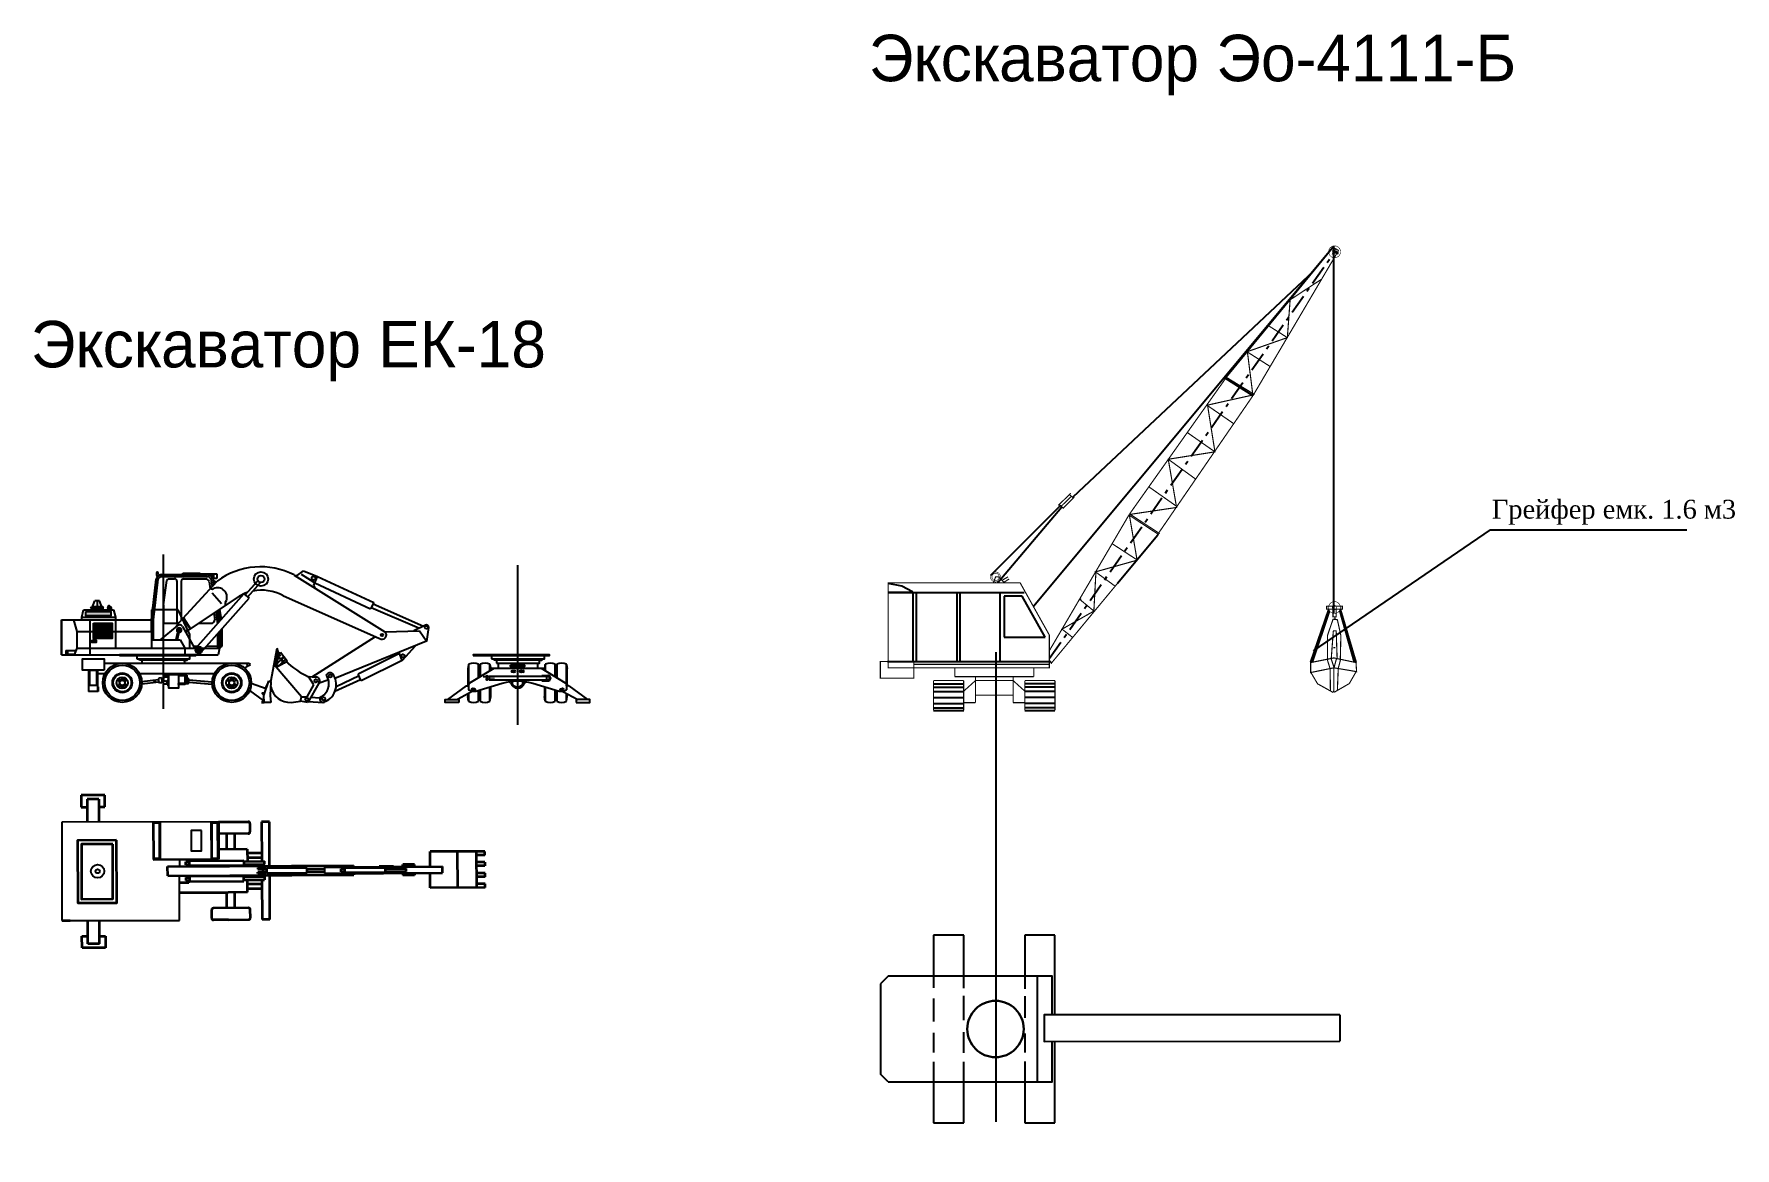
# Model space of a CAD drawing. Header units: millimetres. Extents: x 335.7 to 429.4, y 99.9 to 132.3.
# Drawn here: x 385.89 to 429.37, y 99.92 to 128.38 of the extents above; entities that cross this region are included whole.
import ezdxf

# ---------------------------------------------------------------- set-up
doc = ezdxf.new("R2010")
doc.units = ezdxf.units.MM
for name, pattern in [('ACAD_ISO02W100', [15, 12, -3]), ('ACAD_ISO03W100', [30, 12, -18]), ('CENTER', [1.6, 0.5, -0.15, 0, -0.15, 0.5, -0.15, 0, -0.15]), ('DASHED2', [9.525, 6.35, -3.175])]:
    doc.linetypes.add(name, pattern=pattern)
for name, color, linetype in [('1', 6, 'Continuous'), ('CENTER', 1, 'CENTER'), ('NABEREJNAJA', 7, 'Continuous'), ('ПОС', 7, 'Continuous')]:
    doc.layers.add(name, color=color, linetype=linetype)
doc.styles.add('STYLE1', font='TIMES.TTF', dxfattribs={"height": 1.5})

msp = doc.modelspace()

# ---------------------------------------------------------------- hatches: boundary and pattern name
for points in [[(387.22, 113.633), (387.86, 113.633), (387.86, 113.514), (387.22, 113.514)], [(387.338, 113.721), (387.681, 113.721), (387.654, 113.745), (387.364, 113.745)], [(387.808, 113.671), (387.779, 113.723), (387.802, 113.785), (387.865, 113.734), (387.865, 113.671)], [(389.577, 113.165), (389.518, 112.907), (389.559, 112.907), (389.613, 113.149)]]:
    msp.add_hatch(color=256).paths.add_polyline_path(points)
h = msp.add_hatch(color=256)
edge = h.paths.add_edge_path()
edge.add_arc((389.603, 113.153), 0.0847, 0, 360)
h = msp.add_hatch(color=256)
edge = h.paths.add_edge_path()
edge.add_arc((390.103, 112.645), 0.0847, 0, 360)

# ---------------------------------------------------------------- linework, layer by layer
at = {"color": 0}
for p, q in [((419.09, 122.93), (411.439, 113.755)), ((419.084, 122.868), (419.224, 122.777)), ((418.597, 122.322), (412.446, 116.548)), ((417.054, 119.141), (416.337, 119.587)), ((410.351, 114.56), (412.119, 116.325)), ((412.164, 116.296), (410.526, 114.36)), ((414.617, 115.577), (413.589, 114.347)), ((408.078, 114.272), (407.723, 114.343)), ((407.723, 114.111), (411.206, 114.111)), ((408.362, 114.111), (407.723, 114.111)), ((408.345, 114.129), (408.078, 114.272)), ((408.362, 113.934), (408.362, 114.111)), ((408.362, 112.368), (408.362, 113.934)), ((408.451, 112.351), (408.451, 114.094)), ((409.482, 114.129), (409.482, 112.351)), ((409.566, 112.337), (409.566, 114.11)), ((410.584, 114.111), (410.584, 112.368)), ((410.691, 114.023), (410.691, 112.973)), ((411.153, 114.023), (410.691, 114.023)), ((411.739, 112.973), (411.153, 114.023)), ((410.691, 112.973), (411.739, 112.973)), ((407.705, 112.351), (411.884, 112.351)), ((411.894, 112.341), (411.865, 112.322)), ((408.887, 111.782), (409.656, 111.782)), ((411.989, 111.782), (411.22, 111.782)), ((408.887, 111.698), (409.656, 111.698)), ((408.887, 111.582), (409.656, 111.582)), ((408.887, 111.432), (409.656, 111.432)), ((411.989, 111.698), (411.22, 111.698)), ((411.989, 111.582), (411.22, 111.582)), ((411.989, 111.432), (411.22, 111.432)), ((408.887, 111.282), (409.656, 111.282)), ((408.887, 111.165), (409.656, 111.165)), ((411.989, 111.282), (411.22, 111.282)), ((411.989, 111.165), (411.22, 111.165))]:
    msp.add_line(p, q, dxfattribs=at)
for p, q in [((419.121, 113.579), (419.121, 122.97)), ((388.899, 113.419), (389.019, 114.451)), ((388.899, 113.419), (389.019, 114.451)), ((388.949, 113.413), (389.069, 114.456)), ((389.149, 114.521), (390.334, 114.52)), ((389.15, 114.571), (390.331, 114.571)), ((389.199, 113.803), (389.292, 114.425)), ((389.33, 114.465), (389.487, 114.465)), ((389.543, 114.41), (389.545, 113.348)), ((389.603, 113.352), (390.576, 114.403)), ((389.666, 113.416), (389.666, 114.419)), ((389.696, 114.605), (390.138, 114.605)), ((389.696, 114.571), (389.696, 114.605)), ((389.714, 114.462), (390.281, 114.462)), ((390.138, 114.605), (390.138, 114.571)), ((390.138, 114.588), (390.57, 114.588)), ((390.325, 114.588), (390.325, 114.571)), ((390.35, 114.588), (390.35, 114.569)), ((390.371, 114.391), (390.397, 114.21)), ((390.381, 114.588), (390.381, 114.56)), ((390.415, 114.461), (390.444, 114.261)), ((390.417, 114.588), (390.417, 114.538)), ((390.451, 114.588), (390.45, 114.5)), ((390.57, 114.471), (390.464, 114.471)), ((390.464, 114.471), (390.487, 114.307)), ((390.544, 114.38), (390.469, 114.435)), ((390.533, 114.373), (390.471, 114.422)), ((390.487, 114.471), (390.487, 114.588)), ((390.535, 114.359), (390.533, 114.373)), ((390.545, 114.37), (390.544, 114.38)), ((390.57, 114.588), (390.57, 114.471)), ((391.287, 114.051), (391.614, 114.415)), ((391.353, 113.999), (391.685, 114.369)), ((392.54, 114.561), (392.623, 114.549)), ((392.54, 114.561), (394.862, 113.111)), ((392.623, 114.549), (392.777, 114.671)), ((392.723, 114.583), (393.048, 114.378)), ((392.777, 114.671), (393.138, 114.52)), ((393.049, 114.298), (393.138, 114.52)), ((393.07, 114.362), (394.496, 113.701)), ((393.138, 114.52), (394.579, 113.862)), ((389.805, 113.128), (391.145, 114.024)), ((390.031, 112.694), (391.253, 114.078)), ((390.169, 112.589), (391.389, 113.97)), ((390.397, 114.21), (390.398, 114.209)), ((390.446, 114.11), (390.682, 113.831)), ((391.253, 114.078), (391.389, 113.97)), ((392.254, 114.034), (394.727, 112.942)), ((393.082, 114.223), (393.049, 114.298)), ((387.112, 113.485), (387.159, 113.671)), ((387.112, 113.485), (387.98, 113.485)), ((387.112, 113.419), (387.112, 113.485)), ((387.159, 113.671), (387.926, 113.671)), ((387.338, 113.721), (387.364, 113.745)), ((387.338, 113.721), (387.681, 113.721)), ((387.654, 113.745), (387.364, 113.745)), ((387.385, 113.745), (387.447, 113.903)), ((387.385, 113.721), (387.385, 113.671)), ((387.385, 113.671), (387.628, 113.671)), ((387.566, 113.903), (387.447, 113.903)), ((387.507, 113.903), (387.507, 113.745)), ((387.507, 113.721), (387.507, 113.671)), ((387.628, 113.745), (387.566, 113.903)), ((387.628, 113.671), (387.628, 113.721)), ((387.681, 113.721), (387.654, 113.745)), ((387.802, 113.785), (387.779, 113.723)), ((387.779, 113.723), (387.808, 113.671)), ((387.865, 113.734), (387.802, 113.785)), ((387.865, 113.671), (387.865, 113.734)), ((387.926, 113.671), (387.98, 113.485)), ((387.98, 113.485), (387.98, 113.419)), ((388.899, 113.67), (388.899, 113.419)), ((389.579, 113.67), (388.899, 113.67)), ((389.199, 113.343), (389.199, 113.803)), ((389.875, 113.044), (389.579, 113.67)), ((390.488, 113.583), (390.512, 113.413)), ((390.537, 113.616), (390.58, 113.316)), ((390.583, 113.647), (390.624, 113.365)), ((390.649, 113.575), (390.633, 113.68)), ((390.684, 113.433), (390.646, 113.689)), ((390.671, 113.419), (390.649, 113.575)), ((390.781, 113.78), (390.781, 113.78)), ((394.579, 113.862), (394.495, 113.7)), ((394.513, 113.735), (395.745, 113.205)), ((394.561, 113.827), (395.852, 113.257)), ((386.599, 113.419), (388.899, 113.419)), ((386.599, 113.419), (388.899, 113.419)), ((386.599, 113.419), (386.599, 113.419)), ((386.599, 112.519), (386.599, 113.419)), ((386.599, 113.419), (386.599, 112.519)), ((386.903, 113.419), (386.986, 113.119)), ((386.986, 113.119), (388.899, 113.119)), ((386.986, 113.119), (386.986, 112.696)), ((387.323, 113.419), (387.323, 112.519)), ((387.41, 113.316), (387.889, 113.316)), ((387.41, 113.311), (387.889, 113.311)), ((387.41, 113.296), (387.889, 113.296)), ((387.41, 113.29), (387.889, 113.29)), ((387.41, 113.275), (387.889, 113.275)), ((387.41, 113.269), (387.889, 113.269)), ((387.41, 113.254), (387.889, 113.254)), ((387.41, 113.248), (387.889, 113.248)), ((387.41, 113.233), (387.889, 113.233)), ((387.41, 113.227), (387.889, 113.227)), ((387.41, 113.212), (387.889, 113.212)), ((387.41, 113.206), (387.889, 113.206)), ((387.41, 113.191), (387.889, 113.191)), ((387.41, 113.185), (387.889, 113.185)), ((387.41, 113.17), (387.889, 113.17)), ((387.41, 113.164), (387.889, 113.164)), ((387.41, 113.149), (387.889, 113.149)), ((387.41, 113.141), (387.889, 113.141)), ((387.41, 113.127), (387.889, 113.127)), ((387.41, 113.104), (387.889, 113.104)), ((387.41, 113.098), (387.889, 113.098)), ((387.41, 113.083), (387.889, 113.083)), ((387.41, 113.076), (387.889, 113.076)), ((387.41, 113.061), (387.889, 113.061)), ((387.41, 113.055), (387.889, 113.055)), ((387.415, 113.119), (387.894, 113.119)), ((387.417, 113.119), (387.896, 113.119)), ((387.417, 113.104), (387.889, 113.104)), ((387.98, 113.419), (387.98, 112.695)), ((388.899, 113.419), (388.899, 113.419)), ((388.899, 113.119), (388.899, 113.419)), ((388.899, 113.419), (388.899, 113.419)), ((388.899, 113.119), (388.899, 112.695)), ((388.949, 112.907), (388.949, 113.419)), ((389.123, 112.907), (389.56, 113.265)), ((389.216, 113.33), (389.53, 113.33)), ((389.577, 113.165), (389.518, 112.907)), ((389.603, 113.352), (389.528, 113.239)), ((389.559, 112.907), (389.613, 113.149)), ((389.685, 113.246), (389.992, 112.694)), ((389.704, 113.455), (389.886, 113.182)), ((389.712, 113.463), (389.895, 113.188)), ((389.805, 113.128), (389.75, 113.13)), ((389.875, 112.794), (389.875, 113.044)), ((390.107, 113.33), (390.459, 113.33)), ((390.585, 113.06), (390.585, 112.695)), ((390.635, 113.117), (390.635, 112.695)), ((390.683, 112.754), (390.683, 113.172)), ((390.699, 112.745), (390.699, 113.189)), ((394.862, 113.111), (395.746, 113.137)), ((395.898, 113.279), (395.605, 113.138)), ((395.746, 113.137), (395.937, 112.859)), ((395.937, 112.859), (395.981, 113.22)), ((386.704, 112.629), (386.961, 112.629)), ((386.704, 112.629), (386.704, 112.537)), ((386.748, 112.629), (386.748, 112.537)), ((386.986, 112.696), (386.919, 112.519)), ((386.961, 112.629), (386.961, 112.629)), ((386.961, 112.629), (386.961, 112.629)), ((386.986, 112.696), (389.749, 112.694)), ((387.41, 113.04), (387.889, 113.04)), ((387.41, 113.033), (387.889, 113.033)), ((387.41, 113.018), (387.889, 113.018)), ((387.41, 113.012), (387.889, 113.012)), ((387.41, 112.997), (387.889, 112.997)), ((387.41, 112.991), (387.889, 112.991)), ((387.41, 112.976), (387.889, 112.976)), ((387.41, 112.969), (387.889, 112.969)), ((387.41, 112.954), (387.889, 112.954)), ((387.457, 112.898), (387.457, 112.839)), ((388.899, 112.907), (389.631, 112.907)), ((389.518, 112.907), (389.559, 112.907)), ((389.631, 112.907), (389.749, 112.694)), ((389.749, 112.694), (390.031, 112.694)), ((389.749, 112.694), (389.749, 112.521)), ((389.875, 112.694), (389.875, 112.794)), ((390.069, 112.737), (389.968, 112.737)), ((390.176, 112.695), (390.635, 112.695)), ((390.585, 112.74), (390.301, 112.738)), ((390.635, 112.695), (390.596, 112.519)), ((390.635, 112.717), (390.683, 112.754)), ((390.635, 112.695), (390.699, 112.745)), ((391.945, 111.835), (392.112, 112.694)), ((392.161, 112.517), (392.112, 112.694)), ((393.004, 111.96), (394.625, 112.987)), ((395.928, 112.871), (393.585, 111.919)), ((395.637, 112.743), (395.303, 112.377)), ((386.599, 112.519), (390.596, 112.519)), ((386.704, 112.583), (386.748, 112.583)), ((386.704, 112.537), (386.925, 112.536)), ((387.684, 112.307), (391.355, 112.307)), ((388.588, 112.387), (388.56, 112.416)), ((388.648, 112.387), (388.588, 112.387)), ((389.705, 112.387), (389.748, 112.387)), ((389.748, 112.387), (389.808, 112.387)), ((389.808, 112.387), (389.843, 112.416)), ((391.279, 112.181), (391.366, 112.238)), ((392.729, 111.451), (392.029, 112.264)), ((392.067, 112.328), (392.033, 112.287)), ((392.105, 112.517), (392.067, 112.328)), ((392.074, 112.258), (392.197, 112.591)), ((392.074, 112.258), (392.279, 112.48)), ((392.117, 112.213), (392.074, 112.258)), ((392.143, 112.444), (392.091, 112.445)), ((392.092, 112.589), (392.105, 112.517)), ((392.105, 112.517), (392.172, 112.517)), ((392.117, 112.213), (392.327, 112.414)), ((392.291, 112.305), (392.117, 112.213)), ((392.197, 112.591), (392.36, 112.369)), ((392.36, 112.369), (392.291, 112.305)), ((395.235, 112.553), (394.18, 112.026)), ((395.303, 112.377), (394.257, 111.854)), ((395.303, 112.377), (395.223, 112.585)), ((397.002, 112.279), (396.982, 112.17)), ((397.035, 111.807), (397.659, 112.181)), ((397.252, 112.279), (397.273, 112.17)), ((397.298, 112.279), (397.277, 112.17)), ((397.298, 111.964), (397.298, 112.279)), ((397.548, 112.279), (397.568, 112.17)), ((397.589, 112.181), (398.934, 112.181)), ((397.589, 112.181), (397.589, 112.181)), ((397.652, 112.387), (397.624, 112.416)), ((397.711, 112.387), (397.652, 112.387)), ((397.754, 112.307), (397.754, 112.181)), ((398.764, 112.307), (398.764, 112.181)), ((398.811, 112.387), (398.872, 112.387)), ((398.859, 112.181), (399.471, 111.805)), ((398.872, 112.387), (398.906, 112.416)), ((398.962, 112.279), (398.942, 112.17)), ((398.962, 112.118), (398.962, 112.279)), ((399.212, 112.279), (399.233, 112.17)), ((399.253, 112.279), (399.233, 112.17)), ((399.253, 111.939), (399.253, 112.279)), ((399.503, 112.279), (399.523, 112.17)), ((387.296, 111.584), (387.296, 112.13)), ((387.518, 112.13), (387.518, 111.584)), ((387.518, 112.13), (387.518, 112.047)), ((387.518, 112.047), (387.711, 112.047)), ((388.086, 111.832), (388.023, 111.88)), ((388.087, 111.779), (388.029, 111.724)), ((388.113, 111.864), (388.048, 111.912)), ((388.117, 111.747), (388.059, 111.692)), ((388.127, 111.951), (388.127, 111.871)), ((388.127, 111.742), (388.127, 111.662)), ((388.173, 111.743), (388.172, 111.662)), ((388.173, 111.951), (388.173, 111.871)), ((388.238, 111.923), (388.18, 111.868)), ((388.253, 111.707), (388.191, 111.753)), ((388.269, 111.89), (388.211, 111.835)), ((388.279, 111.739), (388.215, 111.787)), ((388.588, 112.047), (390.509, 112.047)), ((388.648, 111.838), (389.078, 111.892)), ((388.648, 111.78), (389.085, 111.834)), ((388.954, 111.876), (388.961, 111.819)), ((388.979, 111.879), (388.986, 111.821)), ((389.088, 111.933), (389.148, 111.939)), ((389.161, 111.809), (389.1, 111.803)), ((389.148, 111.939), (389.161, 111.809)), ((389.153, 111.891), (389.2, 111.892)), ((389.158, 111.834), (389.201, 111.834)), ((389.2, 111.774), (389.2, 111.892)), ((389.265, 111.775), (389.2, 111.774)), ((389.245, 111.979), (389.245, 112.047)), ((389.29, 111.775), (389.265, 111.775)), ((389.29, 111.979), (389.29, 112.047)), ((389.29, 111.848), (389.29, 111.775)), ((389.391, 112.022), (389.391, 112.047)), ((389.528, 112.047), (389.528, 112.047)), ((389.528, 112.022), (389.528, 112.047)), ((389.587, 112.022), (389.707, 112.022)), ((389.751, 111.789), (389.587, 111.789)), ((389.707, 112.022), (389.707, 111.99)), ((389.751, 111.995), (389.776, 111.995)), ((389.751, 111.99), (389.751, 111.995)), ((389.751, 111.99), (389.751, 111.99)), ((389.751, 111.99), (389.751, 111.99)), ((389.751, 111.99), (389.751, 111.99)), ((389.751, 111.99), (389.751, 111.99)), ((389.751, 111.99), (389.751, 111.789)), ((389.751, 111.786), (389.751, 111.789)), ((389.776, 111.786), (389.751, 111.786)), ((389.776, 111.999), (389.8, 111.999)), ((389.776, 111.995), (389.776, 111.999)), ((389.776, 111.995), (389.776, 111.786)), ((389.776, 111.781), (389.776, 111.786)), ((389.8, 111.781), (389.776, 111.781)), ((389.8, 111.999), (389.8, 111.781)), ((389.8, 111.781), (389.8, 111.924)), ((389.8, 111.924), (389.827, 111.924)), ((389.827, 111.781), (389.8, 111.781)), ((389.85, 111.882), (390.448, 111.83)), ((389.85, 111.826), (390.448, 111.774)), ((390.042, 111.847), (390.042, 111.847)), ((390.884, 111.832), (390.821, 111.88)), ((390.885, 111.779), (390.827, 111.724)), ((390.911, 111.864), (390.847, 111.912)), ((390.915, 111.747), (390.857, 111.692)), ((390.925, 111.742), (390.925, 111.662)), ((390.926, 111.951), (390.926, 111.871)), ((390.971, 111.951), (390.971, 111.871)), ((390.971, 111.743), (390.971, 111.662)), ((391.036, 111.923), (390.978, 111.868)), ((391.051, 111.707), (390.99, 111.753)), ((391.068, 111.89), (391.009, 111.835)), ((391.077, 111.739), (391.013, 111.787)), ((391.447, 111.794), (391.829, 111.66)), ((391.766, 111.479), (391.898, 111.856)), ((391.89, 111.834), (391.799, 111.671)), ((391.898, 111.856), (391.945, 111.835)), ((391.945, 111.835), (391.925, 111.479)), ((392.875, 111.451), (393.046, 111.755)), ((393.175, 111.796), (392.893, 111.307)), ((393.046, 111.755), (392.909, 111.964)), ((392.909, 111.964), (393.092, 111.954)), ((393.416, 111.886), (393.166, 111.789)), ((394.242, 111.887), (393.585, 111.586)), ((394.2, 111.982), (393.615, 111.706)), ((394.257, 111.854), (394.18, 112.026)), ((396.982, 112.17), (396.982, 111.73)), ((397.002, 111.733), (397.002, 111.787)), ((397.863, 111.792), (397.188, 111.584)), ((397.273, 111.949), (397.273, 112.17)), ((397.277, 112.17), (397.277, 111.952)), ((397.662, 111.957), (397.37, 111.957)), ((397.662, 111.894), (397.437, 111.894)), ((397.464, 111.894), (397.464, 111.957)), ((397.48, 111.894), (397.48, 111.957)), ((397.524, 111.97), (397.524, 111.88)), ((399.002, 111.97), (397.524, 111.97)), ((397.524, 111.88), (399.002, 111.88)), ((397.568, 112.127), (397.568, 112.17)), ((398.077, 111.805), (398.039, 111.831)), ((398.108, 112.126), (398.108, 112.07)), ((398.397, 112.126), (398.397, 112.07)), ((398.43, 111.803), (398.469, 111.83)), ((399.313, 111.584), (398.64, 111.792)), ((398.875, 111.992), (399.026, 111.992)), ((398.875, 111.97), (398.875, 111.992)), ((398.875, 111.88), (398.875, 111.858)), ((398.875, 111.858), (399.028, 111.858)), ((398.942, 112.17), (398.942, 112.13)), ((399.002, 111.97), (399.018, 111.97)), ((399.002, 111.97), (399.002, 111.97)), ((399.002, 111.88), (399.002, 111.97)), ((399.002, 111.88), (399.019, 111.88)), ((399.028, 111.858), (399.028, 111.858)), ((399.028, 111.858), (399.028, 111.858)), ((399.233, 111.952), (399.233, 112.17)), ((399.233, 112.17), (399.233, 111.952)), ((399.503, 111.785), (399.503, 111.733)), ((399.523, 111.733), (399.523, 112.17)), ((387.282, 111.703), (387.282, 111.584)), ((387.282, 111.703), (387.296, 111.703)), ((387.296, 111.584), (387.282, 111.584)), ((387.409, 111.584), (387.296, 111.584)), ((387.518, 111.584), (387.409, 111.584)), ((387.518, 111.703), (387.532, 111.703)), ((387.532, 111.584), (387.518, 111.584)), ((387.532, 111.703), (387.532, 111.584)), ((391.755, 111.358), (391.407, 111.611)), ((391.772, 111.377), (391.708, 111.307)), ((391.708, 111.307), (391.777, 111.307)), ((391.945, 111.307), (391.765, 111.307)), ((391.777, 111.307), (391.766, 111.479)), ((391.925, 111.479), (391.945, 111.307)), ((392.465, 111.308), (392.707, 111.337)), ((392.707, 111.337), (392.729, 111.451)), ((392.893, 111.307), (392.707, 111.337)), ((392.729, 111.451), (392.875, 111.451)), ((392.908, 111.332), (393.278, 111.308)), ((392.969, 111.439), (393.199, 111.424)), ((396.94, 111.726), (396.465, 111.382)), ((397.095, 111.584), (396.714, 111.382)), ((396.94, 111.726), (397.002, 111.733)), ((396.982, 111.524), (396.982, 111.454)), ((397.002, 111.336), (396.982, 111.454)), ((397.002, 111.733), (397.002, 111.631)), ((397.188, 111.584), (397.095, 111.584)), ((397.252, 111.336), (397.273, 111.455)), ((397.273, 111.455), (397.273, 111.61)), ((397.277, 111.611), (397.277, 111.454)), ((397.298, 111.336), (397.277, 111.454)), ((397.298, 111.336), (397.298, 111.618)), ((397.548, 111.336), (397.568, 111.455)), ((397.568, 111.455), (397.568, 111.701)), ((398.252, 111.307), (398.252, 111.307)), ((398.942, 111.699), (398.942, 111.454)), ((398.962, 111.336), (398.942, 111.454)), ((398.962, 111.336), (398.962, 111.692)), ((399.212, 111.336), (399.233, 111.455)), ((399.233, 111.609), (399.233, 111.454)), ((399.233, 111.455), (399.233, 111.609)), ((399.253, 111.336), (399.233, 111.454)), ((399.253, 111.336), (399.253, 111.602)), ((399.409, 111.584), (399.313, 111.584)), ((399.409, 111.584), (399.791, 111.382)), ((399.565, 111.726), (399.502, 111.733)), ((399.503, 111.733), (399.503, 111.63)), ((399.503, 111.336), (399.523, 111.455)), ((399.523, 111.73), (399.523, 111.733)), ((399.523, 111.502), (399.523, 111.523)), ((399.523, 111.455), (399.523, 111.502)), ((399.565, 111.726), (400.04, 111.382)), ((408.887, 111.102), (409.656, 111.102)), ((411.22, 111.102), (411.989, 111.102)), ((390.605, 108.251), (386.603, 108.25)), ((386.603, 108.25), (386.603, 105.731)), ((388.93, 108.243), (388.935, 107.291)), ((388.949, 108.231), (388.954, 107.319)), ((389.115, 108.244), (389.12, 107.292)), ((390.416, 108.251), (390.421, 107.299)), ((390.436, 108.231), (390.441, 107.319)), ((389.616, 107.117), (389.616, 107.295)), ((393.32, 107.095), (393.321, 106.938)), ((389.615, 105.731), (389.615, 106.877)), ((386.603, 105.731), (389.615, 105.731)), ((408.888, 105.362), (408.888, 104.016)), ((409.656, 105.362), (408.888, 105.362)), ((409.656, 104.007), (409.656, 105.362)), ((411.22, 105.362), (411.22, 103.988)), ((411.989, 105.362), (411.22, 105.362)), ((411.989, 103.324), (411.989, 105.362)), ((407.722, 104.312), (407.527, 104.114)), ((407.527, 104.114), (407.527, 101.809)), ((411.534, 104.312), (411.534, 101.612)), ((419.27, 103.321), (419.27, 102.647)), ((411.989, 100.562), (411.989, 102.645)), ((407.722, 101.612), (407.527, 101.809)), ((408.888, 102.121), (408.888, 100.562)), ((409.656, 100.562), (409.656, 102.119)), ((411.22, 102.131), (411.22, 100.562)), ((408.888, 100.562), (409.656, 100.562)), ((411.22, 100.562), (411.989, 100.562))]:
    msp.add_line(p, q)
at = {"color": 1, "linetype": 'ACAD_ISO03W100'}
for p, q in [((389.199, 111.141), (389.199, 115.083)), ((398.252, 114.815), (398.252, 110.737)), ((389.199, 113.803), (389.199, 113.343))]:
    msp.add_line(p, q, dxfattribs=at)
at = {"color": 1, "linetype": 'ACAD_ISO02W100'}
msp.add_line((410.476, 112.587), (410.476, 99.923), dxfattribs=at)
at = {"color": 7, "lineweight": 35}
msp.add_line((396.723, 106.572), (396.718, 107.497), dxfattribs=at)
at = {"color": 0, "const_width": 0.0288}
for points in [[(416.362, 119.601), (419.1, 122.928)], [(417.053, 119.148), (419.239, 122.855)], [(419.104, 122.925), (419.242, 122.854)], [(417.047, 119.167), (416.907, 120.268), (417.929, 120.627), (418, 121.592), (418.792, 122.112)], [(417.455, 120.925), (417.929, 120.627), (417.929, 120.627)], [(416.91, 120.258), (417.491, 119.887)], [(416.353, 119.587), (413.905, 116.132)], [(417.066, 119.142), (416.353, 119.587)], [(416.367, 119.614), (417.09, 119.173)], [(413.902, 116.109), (415.098, 116.287), (414.885, 117.519), (416.078, 117.708), (415.889, 118.902), (417.059, 119.163)], [(417.045, 119.136), (414.613, 115.596)], [(415.865, 118.906), (416.553, 118.431)], [(415.373, 118.2), (416.078, 117.708)], [(414.885, 117.519), (415.583, 117.013)], [(412.392, 116.647), (412.071, 116.339)], [(412.15, 116.32), (412.403, 116.563)], [(412.189, 116.261), (412.485, 116.553)], [(412.37, 116.603), (412.446, 116.541)], [(414.38, 116.821), (415.115, 116.304)], [(414.644, 115.592), (413.88, 116.094), (411.846, 112.628)], [(412.101, 116.362), (412.192, 116.276)], [(413.508, 114.27), (413.526, 114.277), (413.024, 114.641), (414.088, 114.94), (413.892, 116.087)], [(413.89, 116.127), (414.666, 115.618)], [(414.634, 115.61), (411.886, 112.295)], [(414.085, 114.949), (413.461, 115.355)], [(411.846, 112.191), (407.723, 112.191), (407.723, 114.36), (411.1, 114.36), (411.846, 113.026), (411.846, 112.191)], [(410.691, 114.369), (410.549, 114.512), (410.471, 114.512), (410.419, 114.369)], [(410.635, 114.426), (410.792, 114.515)], [(410.69, 114.378), (410.819, 114.46)], [(413.036, 114.642), (412.983, 113.63)], [(412.434, 112.971), (412.17, 113.178), (412.985, 113.64), (412.623, 113.938), (412.66, 113.951)], [(408.398, 112.351), (407.527, 112.351), (407.527, 111.924), (408.38, 111.924), (408.38, 112.351), (408.38, 112.279), (411.846, 112.279)], [(409.429, 111.964), (409.429, 112.186)], [(411.448, 111.964), (411.448, 112.186)], [(408.887, 111.864), (408.887, 111.102)], [(408.887, 111.864), (409.656, 111.864)], [(411.448, 111.964), (409.429, 111.964)], [(409.656, 111.864), (409.656, 111.102)], [(409.656, 111.593), (409.957, 111.864)], [(409.957, 111.964), (409.957, 111.3)], [(410.919, 111.864), (409.957, 111.864)], [(410.919, 111.964), (410.919, 111.3)], [(411.22, 111.593), (410.919, 111.864)], [(411.989, 111.864), (411.22, 111.864)], [(411.22, 111.864), (411.22, 111.102)], [(411.989, 111.864), (411.989, 111.102)], [(409.656, 111.3), (409.957, 111.3)], [(410.919, 111.492), (409.957, 111.492)], [(411.22, 111.3), (410.919, 111.3)]]:
    msp.add_lwpolyline(points, dxfattribs=at)
at = {"color": 0, "const_width": 0.0144}
for points in [[(418.992, 122.774, 1), (419.281, 122.864, 1)], [(419.084, 122.803, 1), (419.189, 122.835, 1)], [(419.106, 122.812, 1), (419.166, 122.83, 1)], [(410.342, 114.512, 1), (410.596, 114.512, 1)], [(410.377, 114.512, 1), (410.565, 114.512, 1)]]:
    msp.add_lwpolyline(points, format="xyb", close=True, dxfattribs=at)
for points in [[(418.596, 112.626), (423.123, 115.718), (428.14, 115.718)], [(387.808, 113.671), (387.779, 113.723), (387.802, 113.785), (387.865, 113.734), (387.865, 113.671), (387.808, 113.671)], [(389.577, 113.165), (389.613, 113.149)], [(397.002, 112.281), (397.002, 111.733)], [(397.252, 111.937), (397.252, 112.28)], [(397.298, 112.281), (397.298, 111.964)], [(397.548, 112.114), (397.548, 112.28)], [(398.962, 112.281), (398.962, 112.118)], [(399.212, 111.964), (399.212, 112.28)], [(399.253, 112.281), (399.253, 111.939)], [(399.503, 111.733), (399.503, 112.28)], [(397.446, 111.957), (397.497, 111.957), (397.446, 111.957)], [(397.458, 111.894), (397.486, 111.894), (397.458, 111.894)], [(397.002, 111.534), (397.002, 111.336)], [(397.252, 111.336), (397.252, 111.604)], [(397.298, 111.618), (397.298, 111.336)], [(397.548, 111.336), (397.548, 111.695)], [(398.962, 111.692), (398.962, 111.336)], [(399.212, 111.336), (399.212, 111.615)], [(399.253, 111.602), (399.253, 111.336)], [(399.503, 111.336), (399.503, 111.534)], [(411.919, 103.324), (411.919, 104.312), (407.723, 104.312)], [(408.888, 103.744), (408.888, 103.153)], [(409.656, 103.188), (409.656, 103.81)], [(411.22, 103.8), (411.22, 103.247)], [(419.27, 103.321), (411.716, 103.324), (411.716, 102.645), (419.27, 102.647)], [(407.722, 101.612), (411.919, 101.612), (411.919, 102.645)], [(408.888, 102.862), (408.888, 102.365)], [(409.656, 102.354), (409.656, 102.879)], [(411.22, 102.844), (411.22, 102.365)]]:
    msp.add_lwpolyline(points)
for points in [[(387.22, 113.633), (387.86, 113.633), (387.86, 113.514), (387.22, 113.514)], [(387.41, 113.331), (387.889, 113.331), (387.889, 112.939), (387.41, 112.939)], [(387.371, 112.898), (387.478, 112.898), (387.478, 112.839), (387.371, 112.839)], [(387.684, 112.13), (387.134, 112.13), (387.134, 112.42), (387.684, 112.42)], [(388.076, 112.501), (390.026, 112.501), (390.026, 112.521), (388.076, 112.521)], [(388.525, 112.416), (389.875, 112.416), (389.875, 112.501), (388.525, 112.501)], [(388.648, 112.307), (389.748, 112.307), (389.748, 112.387), (388.648, 112.387)], [(397.122, 112.501), (399.072, 112.501), (399.072, 112.521), (397.122, 112.521)], [(397.589, 112.416), (398.939, 112.416), (398.939, 112.501), (397.589, 112.501)], [(397.711, 112.307), (398.811, 112.307), (398.811, 112.387), (397.711, 112.387)], [(398.076, 112.261), (398.428, 112.261), (398.428, 112.225), (398.076, 112.225)], [(387.322, 112.13), (387.492, 112.13), (387.492, 111.741), (387.322, 111.741)], [(389.337, 111.86), (389.315, 111.86), (389.315, 111.734), (389.337, 111.734)], [(389.337, 112.022), (389.587, 112.022), (389.587, 111.672), (389.337, 111.672)], [(389.587, 111.99), (389.751, 111.99), (389.751, 111.99), (389.587, 111.99)], [(389.587, 111.789), (389.749, 111.789), (389.749, 111.766), (389.587, 111.766)], [(396.752, 111.307), (396.402, 111.307), (396.402, 111.382), (396.752, 111.382)], [(399.752, 111.307), (400.102, 111.307), (400.102, 111.382), (399.752, 111.382)], [(390.173, 108.032), (389.907, 108.032), (389.907, 107.514), (390.173, 107.514)]]:
    msp.add_lwpolyline(points, close=True)
for centre, radius in [((391.694, 114.459), 0.183), ((391.694, 114.459), 0.091), ((393.039, 114.481), 0.0477), ((394.791, 113.028), 0.0297), ((395.923, 113.226), 0.0407), ((390.103, 112.645), 0.0847), ((388.149, 111.807), 0.5), ((388.149, 111.807), 0.45), ((390.947, 111.807), 0.5), ((390.947, 111.807), 0.45), ((391.374, 112.274), 0.0367), ((392.116, 112.253), 0.00993), ((392.175, 112.433), 0.00993), ((392.229, 112.376), 0.00993), ((392.274, 112.328), 0.00993), ((395.322, 112.495), 0.0405), ((388.149, 111.807), 0.253), ((388.149, 111.807), 0.253), ((388.149, 111.807), 0.253), ((388.149, 111.807), 0.253), ((388.149, 111.807), 0.231), ((388.149, 111.807), 0.146), ((388.149, 111.807), 0.0681), ((389.265, 111.912), 0.0692), ((389.265, 111.903), 0.0595), ((390.947, 111.807), 0.253), ((390.947, 111.807), 0.253), ((390.947, 111.807), 0.253), ((390.947, 111.807), 0.253), ((390.947, 111.807), 0.231), ((390.947, 111.807), 0.146), ((390.947, 111.807), 0.0681), ((393.099, 111.857), 0.0405), ((393.463, 111.981), 0.0405), ((398.161, 112.098), 0.0274), ((398.342, 112.101), 0.0274), ((391.745, 111.536), 0.0151), ((392.866, 111.384), 0.0405), ((393.296, 111.399), 0.0405), ((397.11, 111.64), 0.0274), ((399.401, 111.64), 0.0274), ((387.519, 106.993), 0.17), ((387.519, 106.993), 0.0523)]:
    msp.add_circle(centre, radius)
at = {"linetype": 'ACAD_ISO02W100', "lineweight": 30}
msp.add_circle((410.469, 102.962), 0.721, dxfattribs=at)
for centre, radius, start, end in [((389.162, 114.425), 0.146, 94.6493, 169.6028), ((389.165, 114.42), 0.102, 98.8526, 159.4782), ((389.342, 114.415), 0.0515, 103.6748, 169.0391), ((389.487, 114.409), 0.0567, 359.0311, 89.1816), ((389.725, 114.402), 0.0615, 99.9288, 163.9442), ((390.261, 114.344), 0.12, 23.374, 80.2356), ((390.325, 114.425), 0.146, 18.6238, 87.8408), ((390.322, 114.419), 0.102, 24.4642, 83.4527), ((391.685, 112.914), 1.857, 62.5592, 126.6521), ((390.454, 114.263), 0.0601, 221.9639, 291.1352), ((390.586, 113.994), 0.24, 328.9152, 117.5372), ((391.709, 113.032), 1.141, 108.7818, 119.6163), ((391.709, 113.032), 1.141, 61.4791, 101.075), ((390.909, 113.812), 0.132, 153.4349, 193.7744), ((389.219, 113.351), 0.0215, 200.4218, 260.775), ((389.52, 113.353), 0.0251, 292.5872, 348.7909), ((389.615, 113.202), 0.0835, 32.2789, 130.4055), ((390.416, 113.416), 0.0961, 296.4845, 358.3941), ((394.791, 113.028), 0.108, 233.1626, 49.7257), ((395.923, 113.226), 0.0584, 354.3134, 115.3908), ((393.772, 113.878), 2.1, 220.3836, 221.2672), ((393.772, 113.878), 2.1, 222.3563, 223.899), ((393.772, 113.878), 2.1, 224.761, 225.7811), ((393.772, 113.878), 2.1, 226.3241, 245.7298), ((397.126, 111.99), 0.316, 66.4829, 113.0932), ((397.422, 111.99), 0.316, 66.4829, 113.0932), ((399.086, 111.99), 0.316, 66.4829, 113.0932), ((399.377, 111.99), 0.316, 66.4829, 113.0932), ((389.219, 111.879), 0.142, 157.7258, 212.5872), ((389.746, 111.852), 0.108, 318.5437, 41.4563), ((393.099, 111.857), 0.0977, 321.3183, 94.0402), ((393.048, 111.784), 0.382, 293.9734, 34.0517), ((393.145, 111.758), 0.473, 294.2184, 36.2027), ((393.458, 111.967), 0.0983, 45.6914, 161.7354), ((397.062, 111.754), 0.0593, 116.5338, 177.0975), ((397.472, 111.957), 0.0255, 0, 180), ((397.472, 111.894), 0.014, 180, 0), ((398.252, 110.435), 1.412, 74.0231, 105.9781), ((398.254, 111.856), 0.184, 196.227, 343.1149), ((398.108, 112.098), 0.0195, 90.41, 269.59), ((398.252, 111.847), 0.147, 182.9622, 356.9809), ((398.396, 112.098), 0.0195, 271.6358, 88.3642), ((399.027, 111.925), 0.0461, 259.9355, 100.0645), ((399.032, 111.925), 0.0674, 266.2904, 95.371), ((399.448, 111.755), 0.055, 1.1051, 65.5241), ((392.436, 111.809), 0.502, 191.9085, 273.3512), ((393.284, 111.397), 0.0892, 155.1113, 307.9578), ((397.188, 111.879), 0.31, 233.1104, 252.5118), ((397.127, 111.587), 0.28, 243.4938, 296.5062), ((397.423, 111.587), 0.28, 243.4938, 296.5062), ((399.087, 111.587), 0.28, 243.4938, 296.5062), ((399.378, 111.587), 0.28, 243.4938, 296.5062), ((399.33, 111.862), 0.289, 285.6097, 306.7688)]:
    msp.add_arc(centre, radius, start, end)
for centre, major_axis, ratio, start_param, end_param in [((389.048, 114.577), (0.0045, -0.0585), 0.429588, 0.788204, 6.199553), ((398.127, 112.097), (-0.0334, 0), 0.409836, 4.444335, 5.345168), ((398.127, 112.097), (-0.0334, 0), 0.409836, 7.221202, 8.144432), ((398.376, 112.1), (-0.0334, 0), 0.409836, 1.266725, 2.242112), ((398.376, 112.1), (-0.0334, 0), 0.409836, 4.041073, 4.977993), ((397.142, 111.638), (-0.0334, 0), 0.409836, 1.314885, 4.935392), ((399.368, 111.634), (-0.0334, 0), 0.409836, 4.516593, 8.227817)]:
    msp.add_ellipse(centre, major_axis=major_axis, ratio=ratio, start_param=start_param, end_param=end_param)
at = {"layer": '1', "color": 0}
for p, q in [((418.531, 112.331), (418.992, 113.671)), ((418.576, 112.346), (419.007, 113.634)), ((419.647, 112.331), (419.275, 113.641)), ((419.691, 112.324), (419.29, 113.678)), ((419.133, 112.721), (419.133, 112.721)), ((419.133, 112.696), (419.133, 112.721))]:
    msp.add_line(p, q, dxfattribs=at)
at = {"layer": '1', "color": 0, "const_width": 0.0288}
for points in [[(418.926, 113.767), (419.335, 113.767), (419.335, 113.686), (418.933, 113.686), (418.933, 113.767)], [(419.097, 113.686), (419.097, 113.492), (419.178, 113.492), (419.178, 113.708)], [(419.141, 113.485), (419.156, 113.418)], [(419.03, 111.61), (419.022, 112.168), (418.955, 112.383), (418.955, 113.016), (419.097, 113.433), (419.208, 113.418), (419.297, 113.016), (419.297, 113.016), (419.282, 112.376), (419.23, 112.175), (419.23, 112.175), (419.208, 111.624)], [(419.104, 113.128), (419.052, 112.436)], [(419.097, 113.135), (419.178, 113.135), (419.201, 112.436)], [(419.104, 111.558), (418.702, 111.781), (418.531, 112.071), (419.119, 112.19), (419.699, 112.093), (419.684, 112.324), (419.119, 112.443), (418.524, 112.324), (418.524, 112.049)], [(419.126, 112.183), (419.045, 112.436)], [(419.119, 112.183), (419.186, 112.428)], [(419.119, 112.205), (419.119, 111.565)], [(419.126, 111.565), (419.513, 111.788), (419.684, 112.086)]]:
    msp.add_lwpolyline(points, dxfattribs=at)
at = {"layer": '1', "color": 0, "const_width": 0.0144}
for points in [[(418.982, 113.73, 1), (419.285, 113.73, 1)], [(419.078, 113.73, 1), (419.189, 113.73, 1)]]:
    msp.add_lwpolyline(points, format="xyb", close=True, dxfattribs=at)
at = {"layer": '1', "color": 0, "const_width": 0.0288}
msp.add_lwpolyline([(419.111, 111.61), (419.111, 111.602), (419.111, 111.565, 1.928553)], format="xyb", dxfattribs=at)
at = {"layer": 'CENTER', "color": 0}
msp.add_line((411.853, 112.436), (419.137, 122.82), dxfattribs=at)
msp.add_point((419.137, 122.82), dxfattribs=at)
at = {"layer": 'NABEREJNAJA', "color": 7, "lineweight": 35}
msp.add_line((395.08, 107.116, 12.779), (394.717, 107.114, 12.779), dxfattribs=at)
at = {"layer": 'ПОС', "color": 7, "lineweight": 35}
for p, q in [((387.699, 108.936), (387.099, 108.933)), ((387.099, 108.933), (387.101, 108.633)), ((387.55, 108.836), (387.25, 108.834)), ((387.25, 108.834), (387.253, 108.25)), ((387.55, 108.836), (387.553, 108.25)), ((387.701, 108.636), (387.699, 108.936)), ((387.101, 108.633), (387.251, 108.634)), ((387.551, 108.636), (387.701, 108.636)), ((389.098, 108.232), (388.949, 108.231)), ((389.098, 108.232), (389.103, 107.32)), ((390.586, 108.232), (390.436, 108.231)), ((390.585, 108.232), (390.59, 107.32)), ((390.605, 108.251), (391.364, 108.256)), ((390.605, 108.251), (390.61, 107.3)), ((391.366, 107.956), (390.607, 107.952)), ((390.822, 107.553), (390.82, 107.953)), ((391.025, 107.554), (391.023, 107.954)), ((391.41, 108.211), (391.411, 108.002)), ((391.91, 108.259), (391.71, 108.258)), ((391.71, 108.258), (391.715, 107.247)), ((391.916, 107.129), (391.91, 108.259)), ((391.345, 107.556), (390.609, 107.552)), ((391.345, 107.556), (391.346, 107.245)), ((391.345, 107.459), (391.714, 107.461)), ((397.418, 107.5), (396.018, 107.493)), ((396.02, 107.109), (396.018, 107.493)), ((397.212, 106.574), (397.207, 107.499)), ((397.418, 107.407), (397.207, 107.406)), ((397.418, 107.407), (397.418, 107.5)), ((388.935, 107.291), (390.61, 107.3)), ((388.954, 107.319), (389.103, 107.32)), ((389.309, 107.115), (394.063, 107.14)), ((389.31, 106.875), (389.309, 107.115)), ((389.77, 107.159), (389.77, 107.237)), ((389.77, 107.237), (389.867, 107.237)), ((389.77, 107.159), (389.867, 107.16)), ((389.846, 107.237), (389.846, 107.296)), ((389.847, 107.16), (389.847, 107.118)), ((389.867, 107.262), (391.255, 107.269)), ((389.868, 107.135), (389.867, 107.262)), ((391.256, 107.143), (389.868, 107.135)), ((390.441, 107.319), (390.59, 107.32)), ((391.255, 107.269), (391.256, 107.143)), ((391.255, 107.244), (391.784, 107.247)), ((391.255, 107.167), (391.784, 107.17)), ((391.346, 107.341), (391.715, 107.343)), ((391.347, 107.168), (391.347, 107.126)), ((391.816, 107.081), (391.614, 107.08)), ((391.614, 107.08), (391.615, 107.046)), ((391.837, 107.047), (391.615, 107.046)), ((391.837, 106.97), (391.615, 106.969)), ((391.615, 106.934), (391.615, 106.969)), ((391.715, 107.17), (391.716, 107.128)), ((391.74, 107.046), (391.74, 106.969)), ((391.745, 107.128), (391.745, 107.17)), ((391.767, 107.128), (391.766, 107.17)), ((391.784, 107.17), (391.784, 107.247)), ((391.816, 107.081), (391.816, 107.047)), ((391.817, 106.936), (391.816, 106.97)), ((392.878, 107.077), (391.837, 107.071)), ((391.837, 107.071), (391.838, 106.945)), ((392.879, 106.951), (392.878, 107.077)), ((392.878, 107.052), (393.32, 107.055)), ((392.878, 106.975), (393.32, 106.978)), ((393.32, 107.095), (396.333, 107.111)), ((393.741, 107.057), (393.838, 107.058)), ((393.742, 106.98), (393.741, 107.057)), ((393.742, 106.98), (393.839, 106.98)), ((393.838, 107.082), (394.879, 107.088)), ((393.839, 106.956), (393.838, 107.082)), ((394.88, 106.961), (393.839, 106.956)), ((394.063, 107.099), (394.063, 107.14)), ((394.88, 106.961), (394.879, 107.088)), ((394.879, 107.063), (395.408, 107.066)), ((394.88, 106.986), (395.409, 106.989)), ((395.619, 107.164), (395.319, 107.163)), ((395.32, 107.105), (395.319, 107.163)), ((395.409, 106.989), (395.408, 107.066)), ((395.62, 107.107), (395.619, 107.164)), ((396.333, 106.954), (396.333, 107.111)), ((397.419, 107.225), (397.208, 107.224)), ((397.42, 107.132), (397.209, 107.131)), ((397.419, 107.225), (397.42, 107.132)), ((389.31, 106.875), (394.064, 106.9)), ((389.849, 106.699), (389.615, 106.698)), ((389.772, 106.835), (389.869, 106.836)), ((389.772, 106.835), (389.773, 106.758)), ((389.773, 106.758), (389.87, 106.759)), ((389.848, 106.836), (389.848, 106.878)), ((389.849, 106.699), (389.849, 106.759)), ((391.257, 106.868), (389.869, 106.86)), ((389.869, 106.86), (389.87, 106.734)), ((389.87, 106.734), (391.258, 106.742)), ((391.258, 106.742), (391.257, 106.868)), ((391.257, 106.843), (391.786, 106.846)), ((391.258, 106.766), (391.787, 106.769)), ((391.348, 106.844), (391.348, 106.886)), ((391.35, 106.456), (391.349, 106.767)), ((391.349, 106.671), (391.718, 106.673)), ((391.35, 106.553), (391.719, 106.555)), ((391.817, 106.936), (391.615, 106.934)), ((391.717, 106.888), (391.717, 106.846)), ((391.718, 106.769), (391.723, 105.758)), ((391.746, 106.888), (391.746, 106.846)), ((391.768, 106.888), (391.768, 106.846)), ((391.786, 106.846), (391.787, 106.769)), ((391.838, 106.945), (392.879, 106.951)), ((391.923, 105.759), (391.917, 106.889)), ((393.321, 106.938), (396.333, 106.954)), ((394.064, 106.942), (394.064, 106.9)), ((395.321, 106.948), (395.321, 106.891)), ((395.621, 106.893), (395.321, 106.891)), ((395.621, 106.95), (395.621, 106.893)), ((396.023, 106.568), (396.021, 106.952)), ((397.423, 106.576), (396.023, 106.568)), ((397.421, 106.944), (397.21, 106.943)), ((397.421, 106.851), (397.21, 106.849)), ((397.422, 106.669), (397.211, 106.668)), ((397.421, 106.851), (397.421, 106.944)), ((397.423, 106.576), (397.422, 106.669)), ((389.615, 106.448), (390.859, 106.453)), ((390.822, 106.052), (390.82, 106.452)), ((391.35, 106.456), (390.859, 106.453)), ((391.025, 106.054), (391.023, 106.454)), ((386.616, 105.731), (386.816, 105.732)), ((387.269, 105.134), (387.266, 105.734)), ((387.569, 105.136), (387.566, 105.736)), ((390.43, 106.005), (390.431, 105.796)), ((390.863, 105.753), (390.47, 105.751)), ((391.376, 106.056), (390.477, 106.049)), ((390.863, 105.753), (391.378, 105.756)), ((391.423, 105.802), (391.422, 106.011)), ((391.923, 105.759), (391.723, 105.758)), ((387.118, 105.333), (387.268, 105.334)), ((387.12, 105.033), (387.118, 105.333)), ((387.568, 105.336), (387.718, 105.336)), ((387.718, 105.336), (387.72, 105.036)), ((387.72, 105.036), (387.12, 105.033)), ((387.569, 105.136), (387.269, 105.134))]:
    msp.add_line(p, q, dxfattribs=at)
for points in [[(388.003, 107.787), (387.003, 107.782), (387.012, 106.182), (388.012, 106.187)], [(387.904, 107.686), (387.104, 107.682), (387.111, 106.282), (387.911, 106.286)]]:
    msp.add_lwpolyline(points, close=True, dxfattribs=at)
for centre, start, end in [((391.365, 108.21), 0.3014, 90.3038), ((391.366, 108.001), 270.3038, 0.3061), ((390.477, 106.003), 90.3038, 180.3061), ((390.477, 105.796), 180.3014, 270.3038), ((391.376, 106.01), 0.3014, 90.3038), ((391.377, 105.801), 270.3038, 0.3061)]:
    msp.add_arc(centre, 0.0454, start, end, dxfattribs=at)

# ---------------------------------------------------------------- texts
for s, p in [('Экскаватор Эо-4111-Б', (407.232, 127.176)), ('Экскаватор ЕК-18', (385.812, 119.865))]:
    msp.add_text(s, height=1.18902).set_placement(p)
at = {"linetype": 'DASHED2', "insert": (423.158, 116.483), "char_height": 0.48077, "width": 7.28846, "attachment_point": 1, "style": 'STYLE1'}
msp.add_mtext('{\\fTimes New Roman|b0|i0|c204|p18;Грейфер емк. 1.6 м3}', dxfattribs=at)

doc.saveas('drawing.dxf')
